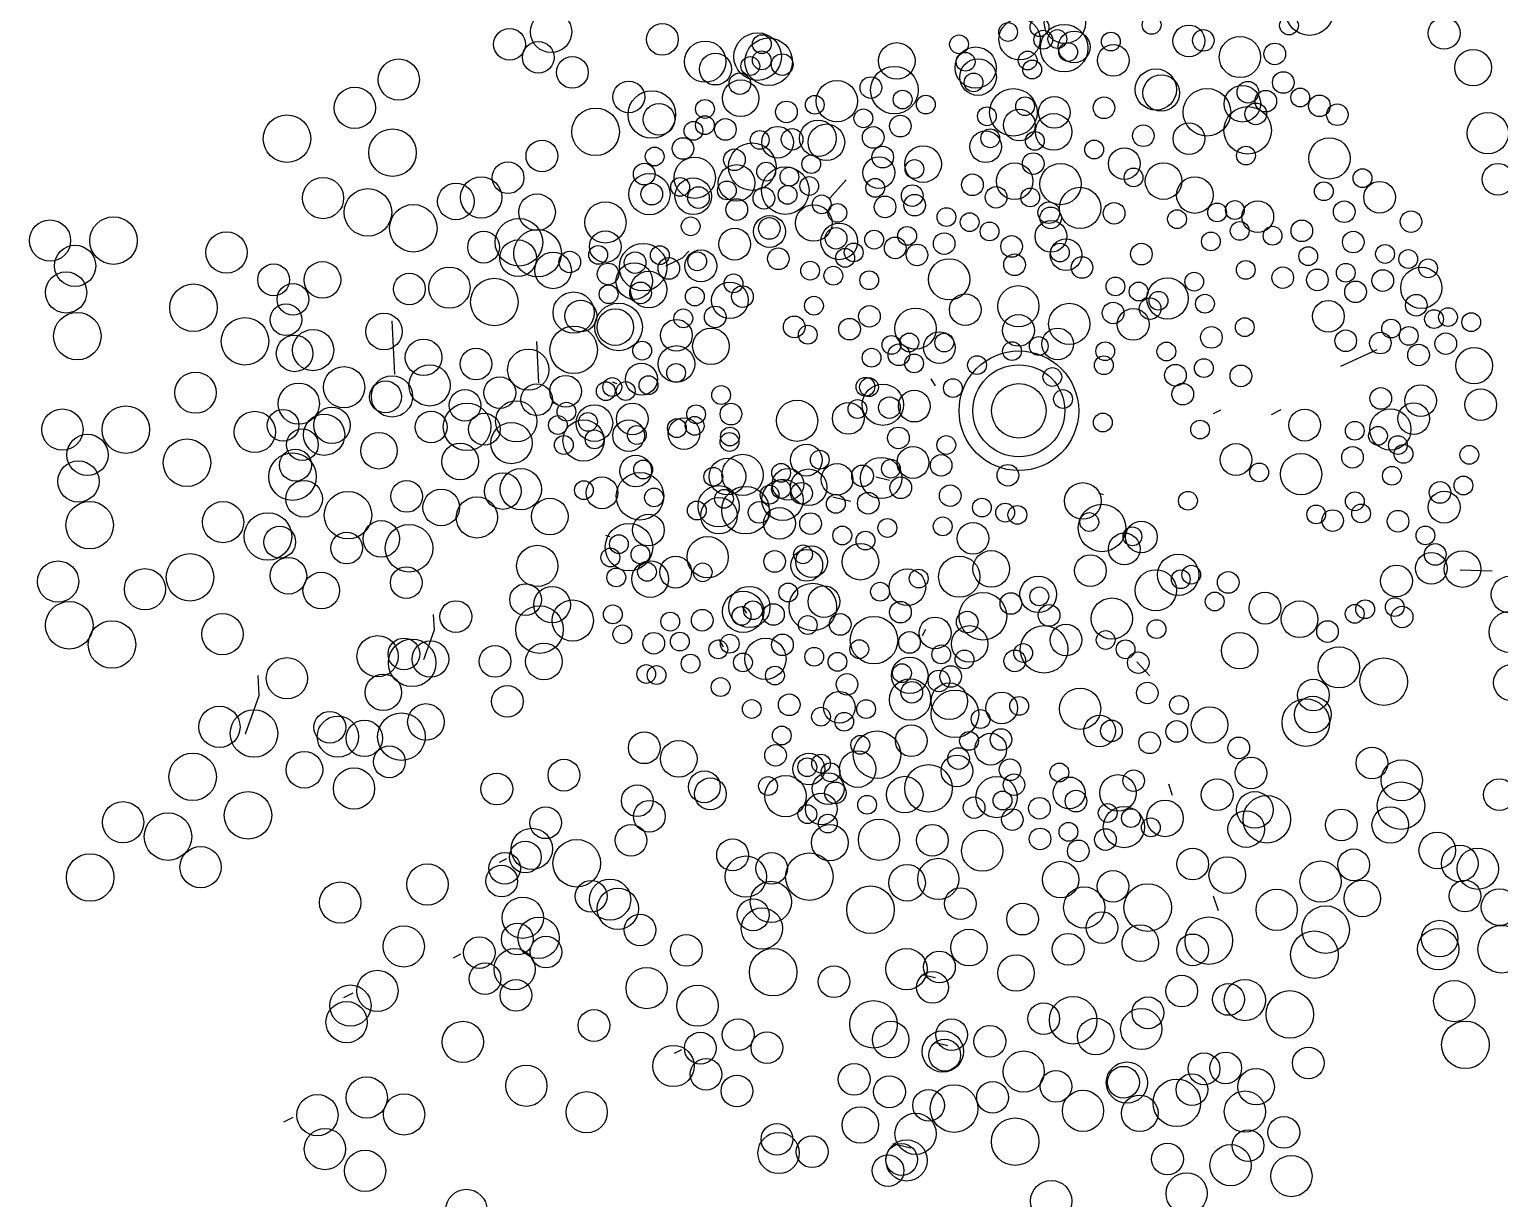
# Model space of a CAD drawing. Header units: millimetres. Extents: x 441156 to 441876, y 4514765 to 4515211.
# Drawn here: x 441414.58 to 441415.678, y 4514834.236 to 4514835.11 of the extents above; entities that cross this region are included whole.
import ezdxf

# ---------------------------------------------------------------- set-up
doc = ezdxf.new("R2010")
doc.units = ezdxf.units.MM
doc.layers.add('01_piscinas', color=254, linetype='Continuous')

msp = doc.modelspace()

# ---------------------------------------------------------------- linework, layer by layer
at = {"layer": '01_piscinas'}
for p, q in [((441415.18992309, 4514834.99724052, 0.00000118), (441415.17771413, 4514834.98369683, 0.00000118)), ((441414.85050813, 4514834.89208282, 0.00000118), (441414.85258166, 4514834.85207572, 0.00000118)), ((441414.95863638, 4514834.87654932, 0.00000118), (441414.9602314, 4514834.84577463, 0.00000118)), ((441415.55961583, 4514834.85806972, 0.00000118), (441415.58667508, 4514834.87047044, 0.00000118)), ((441415.25684166, 4514834.84343214, 0.00000118), (441415.25353691, 4514834.84873476, 0.00000118)), ((441415.01887354, 4514834.84487981, 0.00000118), (441415.01542235, 4514834.84602901, 0.00000118)), ((441414.97459022, 4514834.82943182, 0.00000118), (441414.97113903, 4514834.83058102, 0.00000118)), ((441415.46962011, 4514834.82522616, 0.00000118), (441415.46412259, 4514834.82247525, 0.00000118)), ((441415.51478698, 4514834.82536271, 0.00000118), (441415.50764021, 4514834.82178654, 0.00000118)), ((441415.22240738, 4514834.77271507, 0.00000118), (441415.2121215, 4514834.77510255, 0.00000118)), ((441415.19341044, 4514834.75709831, 0.00000118), (441415.1800388, 4514834.76020202, 0.00000118)), ((441415.38224801, 4514834.76196773, 0.00000118), (441415.37879682, 4514834.76311694, 0.00000118)), ((441415.01377664, 4514834.73047868, 0.00000118), (441415.01032545, 4514834.73162788, 0.00000118)), ((441415.64877718, 4514834.70596613, 0.00000118), (441415.67261044, 4514834.7051286, 0.00000118)), ((441415.11574234, 4514834.6735062, 0.00000118), (441415.1124376, 4514834.67880881, 0.00000118)), ((441415.24919902, 4514834.66143544, 0.00000118), (441415.24684297, 4514834.65668982, 0.00000118)), ((441415.09839871, 4514834.64850664, 0.00000118), (441415.09509397, 4514834.65380925, 0.00000118)), ((441415.40730931, 4514834.63710811, 0.00000118), (441415.41693087, 4514834.6267857, 0.00000118)), ((441415.49125601, 4514834.57066081, 0.00000118), (441415.49051975, 4514834.56917781, 0.00000118)), ((441415.43076231, 4514834.54609408, 0.00000118), (441415.43361787, 4514834.53760751, 0.00000118)), ((441415.36960861, 4514834.53090557, 0.00000118), (441415.36887234, 4514834.52942257, 0.00000118)), ((441414.93630302, 4514834.49007067, 0.00000118), (441414.9308055, 4514834.48731977, 0.00000118)), ((441415.46427184, 4514834.46249101, 0.00000118), (441415.46798407, 4514834.45145848, 0.00000118)), ((441414.9018445, 4514834.41869112, 0.00000118), (441414.89634699, 4514834.41594022, 0.00000118)), ((441415.25685551, 4514834.40103664, 0.00000118), (441415.24656963, 4514834.40342412, 0.00000118)), ((441414.82147477, 4514834.38966058, 0.00000118), (441414.81432799, 4514834.38608441, 0.00000118)), ((441415.06692273, 4514834.34726927, 0.00000118), (441415.06142521, 4514834.34451837, 0.00000118)), ((441415.26600442, 4514834.35043608, 0.00000118), (441415.25571854, 4514834.35282355, 0.00000118)), ((441414.7766787, 4514834.29686716, 0.00000118), (441414.76953192, 4514834.29329099, 0.00000118)), ((441415.238193, 4514834.27391635, 0.00000118), (441415.22482136, 4514834.27702006, 0.00000118))]:
    msp.add_line(p, q, dxfattribs=at)
at = {"layer": '01_piscinas', "elevation": 0.00000118}
for points in [[(441415.05533307, 4514834.93307134), (441415.0678393, 4514834.93901019), (441415.0678393, 4514834.93901019), (441415.07245433, 4514834.94408802)], [(441414.87448274, 4514834.63902999), (441414.88233083, 4514834.66107205), (441414.88233083, 4514834.66107205), (441414.88177778, 4514834.67265512)], [(441414.7411084, 4514834.58330769), (441414.75131091, 4514834.61196237), (441414.75131091, 4514834.61196237), (441414.75059195, 4514834.62702036)]]:
    msp.add_lwpolyline(points, dxfattribs=at)
at = {"layer": '01_piscinas'}
for centre, radius in [((441415.53619706, 4514835.12299149, 0.00000118), 0.01775907), ((441414.96954414, 4514835.10781334, 0.00000118), 0.01541533), ((441415.35347569, 4514835.11456447, 0.00000118), 0.01541533), ((441415.05271094, 4514835.10223253, 0.00000118), 0.01185795), ((441415.31101666, 4514835.10776026, 0.00000118), 0.00701654), ((441415.31961774, 4514835.10228646, 0.00000118), 0.01541533), ((441415.33447689, 4514835.11135422, 0.00000118), 0.00701654), ((441415.35290359, 4514835.09567763, 0.00000118), 0.01775907), ((441415.41826456, 4514835.11306936, 0.00000118), 0.00701654), ((441415.44607969, 4514835.10112657, 0.00000118), 0.01185795), ((441415.52089714, 4514835.11263781, 0.00000118), 0.00701654), ((441415.63682048, 4514835.10688701, 0.00000118), 0.01185795), ((441414.93848424, 4514835.09853319, 0.00000118), 0.01185795), ((441414.95994565, 4514835.08882168, 0.00000118), 0.01185795), ((441415.08466823, 4514835.0856061, 0.00000118), 0.01541533), ((441415.12385514, 4514835.08937899, 0.00000118), 0.01775907), ((441415.13211642, 4514835.08556143, 0.00000118), 0.01775907), ((441415.12700574, 4514835.09869371, 0.00000118), 0.00701654), ((441415.27437078, 4514835.09855178, 0.00000118), 0.00701654), ((441415.33725172, 4514835.10202589, 0.00000118), 0.00701654), ((441415.34781781, 4514835.10250959, 0.00000118), 0.00701654), ((441415.36036561, 4514835.0966258, 0.00000118), 0.01185795), ((441415.38776707, 4514835.10061292, 0.00000118), 0.00701654), ((441415.45689986, 4514835.10149504, 0.00000118), 0.00808333), ((441415.48425112, 4514835.08906918, 0.00000118), 0.01541533), ((441414.98546157, 4514835.07755119, 0.00000118), 0.01185795), ((441415.09236981, 4514835.0800264, 0.00000118), 0.01185795), ((441415.11839304, 4514835.08235167, 0.00000118), 0.00701654), ((441415.12695194, 4514835.08657937, 0.00000118), 0.00701654), ((441415.14226262, 4514835.08340808, 0.00000118), 0.00808333), ((441415.22782612, 4514835.08614376, 0.00000118), 0.01366082), ((441415.28677247, 4514835.08118686, 0.00000118), 0.01541533), ((441415.27928701, 4514835.08550883, 0.00000118), 0.00701654), ((441415.32563736, 4514835.08648326, 0.00000118), 0.00701654), ((441415.35588216, 4514835.09282064, 0.00000118), 0.00701654), ((441415.38962444, 4514835.08651066, 0.00000118), 0.01185795), ((441415.51029968, 4514835.09135378, 0.00000118), 0.00808333), ((441415.65850752, 4514835.08114321, 0.00000118), 0.01366082), ((441414.85573521, 4514835.07219243, 0.00000118), 0.01541533), ((441415.22606147, 4514835.06434628, 0.00000118), 0.01775907), ((441415.28857053, 4514835.07407852, 0.00000118), 0.01366082), ((441415.32902111, 4514835.07975362, 0.00000118), 0.00701654), ((441415.42143612, 4514835.06479522, 0.00000118), 0.01541533), ((441415.02761777, 4514835.05917969, 0.00000118), 0.01185795), ((441415.11120548, 4514835.05828446, 0.00000118), 0.01366082), ((441415.11057453, 4514835.06914695, 0.00000118), 0.00808333), ((441415.18306549, 4514835.05611324, 0.00000118), 0.01541533), ((441415.20848994, 4514835.06620656, 0.00000118), 0.00808333), ((441415.28524739, 4514835.07011716, 0.00000118), 0.00701654), ((441415.42541956, 4514835.06220249, 0.00000118), 0.01366082), ((441415.4860894, 4514835.05417137, 0.00000118), 0.01366082), ((441415.49021927, 4514835.06275373, 0.00000118), 0.00808333), ((441415.51664214, 4514835.07003187, 0.00000118), 0.00808333), ((441414.82288994, 4514835.05109282, 0.00000118), 0.01541533), ((441415.04484606, 4514835.04608915, 0.00000118), 0.01775907), ((441415.08452519, 4514835.0502719, 0.00000118), 0.00701654), ((441415.1665791, 4514835.05337731, 0.00000118), 0.00701654), ((441415.23221168, 4514835.05730701, 0.00000118), 0.00701654), ((441415.2495739, 4514835.05352665, 0.00000118), 0.00701654), ((441415.31496562, 4514835.04771992, 0.00000118), 0.01775907), ((441415.32371179, 4514835.05230642, 0.00000118), 0.00701654), ((441415.3455345, 4514835.04768905, 0.00000118), 0.01185795), ((441415.38265882, 4514835.05115515, 0.00000118), 0.00808333), ((441415.45959741, 4514835.04781488, 0.00000118), 0.01775907), ((441415.50360038, 4514835.05609685, 0.00000118), 0.00808333), ((441415.52930808, 4514835.05881066, 0.00000118), 0.00701654), ((441415.54361909, 4514835.05261246, 0.00000118), 0.00808333), ((441414.77221231, 4514835.02806633, 0.00000118), 0.01775907), ((441415.0028041, 4514835.03320291, 0.00000118), 0.01775907), ((441415.05020254, 4514835.04249587, 0.00000118), 0.01185795), ((441415.14536654, 4514835.04803439, 0.00000118), 0.00808333), ((441415.20287752, 4514835.04326257, 0.00000118), 0.00701654), ((441415.23051431, 4514835.03746164, 0.00000118), 0.00808333), ((441415.29519906, 4514835.04479198, 0.00000118), 0.00701654), ((441415.31948992, 4514835.03824443, 0.00000118), 0.01185795), ((441415.34509442, 4514835.03316071, 0.00000118), 0.01366082), ((441415.4900159, 4514835.03427991, 0.00000118), 0.01775907), ((441415.49606045, 4514835.04660133, 0.00000118), 0.00808333), ((441415.5570002, 4514835.04595559, 0.00000118), 0.00808333), ((441415.66946892, 4514835.03216966, 0.00000118), 0.01541533), ((441414.85108309, 4514835.01762588, 0.00000118), 0.01775907), ((441415.07591249, 4514835.03392987, 0.00000118), 0.00701654), ((441415.08447139, 4514835.03815757, 0.00000118), 0.00701654), ((441415.09978206, 4514835.03498628, 0.00000118), 0.00808333), ((441415.13875953, 4514835.02541338, 0.00000118), 0.01185795), ((441415.14966124, 4514835.02758193, 0.00000118), 0.00808333), ((441415.16890331, 4514835.0283156, 0.00000118), 0.01366082), ((441415.17525814, 4514835.02537902, 0.00000118), 0.01366082), ((441415.21022669, 4514835.02900928, 0.00000118), 0.00808333), ((441415.29766806, 4514835.02836175, 0.00000118), 0.00701654), ((441415.4120556, 4514835.03028735, 0.00000118), 0.00808333), ((441415.44613098, 4514835.02807729, 0.00000118), 0.01185795), ((441414.9626572, 4514835.01509517, 0.00000118), 0.01185795), ((441415.06809398, 4514835.02072514, 0.00000118), 0.00808333), ((441415.11985325, 4514835.00712964, 0.00000118), 0.01775907), ((441415.12541028, 4514835.0271268, 0.00000118), 0.00701654), ((441415.29422433, 4514835.02201396, 0.00000118), 0.01185795), ((441415.33101412, 4514835.02642171, 0.00000118), 0.00701654), ((441415.37535178, 4514835.01997089, 0.00000118), 0.00701654), ((441415.55114817, 4514835.01333317, 0.00000118), 0.01541533), ((441415.04693934, 4514835.01476813, 0.00000118), 0.00701654), ((441415.07685727, 4514834.9988966, 0.00000118), 0.01541533), ((441415.10652094, 4514835.01233175, 0.00000118), 0.00808333), ((441415.16394074, 4514835.00909397, 0.00000118), 0.00701654), ((441415.21444973, 4514835.00272657, 0.00000118), 0.01185795), ((441415.21732969, 4514835.01427483, 0.00000118), 0.00808333), ((441415.24752356, 4514835.00905967, 0.00000118), 0.01366082), ((441415.32979812, 4514835.00944378, 0.00000118), 0.00808333), ((441415.39781176, 4514835.00940501, 0.00000118), 0.01185795), ((441415.48875341, 4514835.01541707, 0.00000118), 0.00701654), ((441414.93739161, 4514834.9988647, 0.00000118), 0.01185795), ((441415.04299932, 4514834.98661859, 0.00000118), 0.01541533), ((441415.03912083, 4514835.0015634, 0.00000118), 0.00808333), ((441415.10812709, 4514834.99501573, 0.00000118), 0.01366082), ((441415.13024268, 4514835.0034322, 0.00000118), 0.00701654), ((441415.14455542, 4514834.98926869, 0.00000118), 0.01775907), ((441415.1476049, 4514834.99965185, 0.00000118), 0.00701654), ((441415.24105144, 4514835.00537528, 0.00000118), 0.00701654), ((441415.28435936, 4514834.99364355, 0.00000118), 0.00808333), ((441415.31591137, 4514834.99627016, 0.00000118), 0.01366082), ((441415.35019254, 4514834.9941644, 0.00000118), 0.01541533), ((441415.40474856, 4514834.99910309, 0.00000118), 0.00701654), ((441415.42716659, 4514834.99634321, 0.00000118), 0.01366082), ((441415.57580075, 4514834.99856837, 0.00000118), 0.00701654), ((441415.67708915, 4514834.9977347, 0.00000118), 0.01185795), ((441414.79913715, 4514834.98370358, 0.00000118), 0.01541533), ((441414.83269686, 4514834.97297793, 0.00000118), 0.01775907), ((441414.89840882, 4514834.98115202, 0.00000118), 0.01366082), ((441414.91729926, 4514834.98414884, 0.00000118), 0.01541533), ((441415.04478373, 4514834.98667268, 0.00000118), 0.00808333), ((441415.06599629, 4514834.9920156, 0.00000118), 0.00701654), ((441415.07578712, 4514834.98510323, 0.00000118), 0.01366082), ((441415.07969596, 4514834.98404484, 0.00000118), 0.00808333), ((441415.10090852, 4514834.98938776, 0.00000118), 0.00701654), ((441415.12854531, 4514834.98358683, 0.00000118), 0.00808333), ((441415.14623396, 4514834.98609588, 0.00000118), 0.00701654), ((441415.16245381, 4514834.99270632, 0.00000118), 0.00701654), ((441415.21171727, 4514834.99133084, 0.00000118), 0.00701654), ((441415.23935406, 4514834.98552991, 0.00000118), 0.00808333), ((441415.30203806, 4514834.98425976, 0.00000118), 0.00808333), ((441415.32757344, 4514834.98416152, 0.00000118), 0.00701654), ((441415.36483806, 4514834.97630636, 0.00000118), 0.01541533), ((441415.45056543, 4514834.9859317, 0.00000118), 0.01366082), ((441415.54693043, 4514834.98877176, 0.00000118), 0.00701654), ((441415.58860622, 4514834.98430842, 0.00000118), 0.01185795), ((441414.95907865, 4514834.9731209, 0.00000118), 0.01366082), ((441415.01015405, 4514834.96551899, 0.00000118), 0.01541533), ((441415.10825769, 4514834.97513447, 0.00000118), 0.00808333), ((441415.17177333, 4514834.97898372, 0.00000118), 0.00701654), ((441415.18343749, 4514834.97258626, 0.00000118), 0.00701654), ((441415.21906644, 4514834.97707755, 0.00000118), 0.00808333), ((441415.24121906, 4514834.97839337, 0.00000118), 0.00808333), ((441415.3414001, 4514834.97276348, 0.00000118), 0.00808333), ((441415.39024945, 4514834.97230547, 0.00000118), 0.00808333), ((441415.46717501, 4514834.9729767, 0.00000118), 0.00701654), ((441415.48046555, 4514834.97475434, 0.00000118), 0.00701654), ((441415.49759025, 4514834.96981882, 0.00000118), 0.01185795), ((441415.56218731, 4514834.97348613, 0.00000118), 0.00808333), ((441414.64260446, 4514834.95190409, 0.00000118), 0.01775907), ((441414.86662163, 4514834.96112236, 0.00000118), 0.01775907), ((441415.07383872, 4514834.96258507, 0.00000118), 0.00701654), ((441415.1327511, 4514834.95871376, 0.00000118), 0.01185795), ((441415.13262052, 4514834.96101364, 0.00000118), 0.00808333), ((441415.16582493, 4514834.96504687, 0.00000118), 0.01366082), ((441415.26494081, 4514834.96949382, 0.00000118), 0.00701654), ((441415.28230302, 4514834.96571347, 0.00000118), 0.00701654), ((441415.34283032, 4514834.96887589, 0.00000118), 0.00808333), ((441415.43723468, 4514834.96793867, 0.00000118), 0.00701654), ((441415.61206648, 4514834.96608179, 0.00000118), 0.00808333), ((441414.59515627, 4514834.95194876, 0.00000118), 0.01541533), ((441414.72703366, 4514834.94302688, 0.00000118), 0.01541533), ((441414.91912024, 4514834.94702682, 0.00000118), 0.01185795), ((441414.94549241, 4514834.9506819, 0.00000118), 0.01775907), ((441414.95947642, 4514834.9424925, 0.00000118), 0.01775907), ((441415.01001417, 4514834.94736934, 0.00000118), 0.01185795), ((441415.10670652, 4514834.94926914, 0.00000118), 0.01185795), ((441415.1848266, 4514834.95130768, 0.00000118), 0.01366082), ((441415.1824997, 4514834.9536093, 0.00000118), 0.00808333), ((441415.21096796, 4514834.95264156, 0.00000118), 0.00701654), ((441415.23560665, 4514834.95544939, 0.00000118), 0.00701654), ((441415.26324343, 4514834.94964846, 0.00000118), 0.00808333), ((441415.29715193, 4514834.95876794, 0.00000118), 0.00701654), ((441415.343009, 4514834.95507361, 0.00000118), 0.01185795), ((441415.46256792, 4514834.95129878, 0.00000118), 0.00701654), ((441415.48407201, 4514834.95914597, 0.00000118), 0.00701654), ((441415.50862813, 4514834.95557149, 0.00000118), 0.00701654), ((441415.53049923, 4514834.959225, 0.00000118), 0.00808333), ((441415.56892618, 4514834.95083161, 0.00000118), 0.00808333), ((441414.61389247, 4514834.93304539, 0.00000118), 0.01541533), ((441414.9449354, 4514834.93877632, 0.00000118), 0.01366082), ((441415.00470891, 4514834.94125267, 0.00000118), 0.00701654), ((441415.0383472, 4514834.93205205, 0.00000118), 0.01775907), ((441415.05080381, 4514834.94101692, 0.00000118), 0.00701654), ((441415.1956627, 4514834.94310226, 0.00000118), 0.00701654), ((441415.22665182, 4514834.94646612, 0.00000118), 0.00808333), ((441415.24295581, 4514834.9411961, 0.00000118), 0.00808333), ((441415.31364004, 4514834.94757945, 0.00000118), 0.00808333), ((441415.35427479, 4514834.94133666, 0.00000118), 0.01185795), ((441415.3497504, 4514834.94299995, 0.00000118), 0.00701654), ((441415.41061712, 4514834.94184145, 0.00000118), 0.00808333), ((441415.53528409, 4514834.94029209, 0.00000118), 0.00701654), ((441415.59264793, 4514834.94193206, 0.00000118), 0.00701654), ((441414.79871048, 4514834.92256568, 0.00000118), 0.01366082), ((441414.97103138, 4514834.92965665, 0.00000118), 0.01366082), ((441414.98349635, 4514834.93590975, 0.00000118), 0.00808333), ((441415.0323457, 4514834.93545174, 0.00000118), 0.00808333), ((441415.05751602, 4514834.93111839, 0.00000118), 0.00808333), ((441415.08144093, 4514834.93303868, 0.00000118), 0.01185795), ((441415.07872858, 4514834.93646131, 0.00000118), 0.00701654), ((441415.13935939, 4514834.93835911, 0.00000118), 0.00808333), ((441415.16308114, 4514834.92945957, 0.00000118), 0.00701654), ((441415.18927455, 4514834.93902622, 0.00000118), 0.00701654), ((441415.26699071, 4514834.92298794, 0.00000118), 0.01541533), ((441415.3158419, 4514834.93388047, 0.00000118), 0.00808333), ((441415.36623851, 4514834.93181146, 0.00000118), 0.00808333), ((441415.48858772, 4514834.930028, 0.00000118), 0.00701654), ((441415.61001015, 4514834.9381517, 0.00000118), 0.00701654), ((441415.62485905, 4514834.93120618, 0.00000118), 0.00701654), ((441414.6071639, 4514834.91318124, 0.00000118), 0.01541533), ((441414.76221187, 4514834.92260004, 0.00000118), 0.01185795), ((441414.86365601, 4514834.91573705, 0.00000118), 0.01185795), ((441414.89354647, 4514834.9167596, 0.00000118), 0.01541533), ((441415.01205808, 4514834.92699938, 0.00000118), 0.00808333), ((441415.03170121, 4514834.92162554, 0.00000118), 0.01366082), ((441415.04245814, 4514834.91532599, 0.00000118), 0.01366082), ((441415.10582221, 4514834.91997073, 0.00000118), 0.00701654), ((441415.18044336, 4514834.92567921, 0.00000118), 0.00701654), ((441415.20723326, 4514834.92231639, 0.00000118), 0.00701654), ((441415.39119857, 4514834.91769172, 0.00000118), 0.00701654), ((441415.45009057, 4514834.92123586, 0.00000118), 0.00701654), ((441415.5162245, 4514834.92422707, 0.00000118), 0.00808333), ((441415.54210121, 4514834.9225447, 0.00000118), 0.00808333), ((441415.56331377, 4514834.92788762, 0.00000118), 0.00701654), ((441415.59095056, 4514834.92208669, 0.00000118), 0.00808333), ((441415.61977119, 4514834.91660833, 0.00000118), 0.01541533), ((441414.70237995, 4514834.90177258, 0.00000118), 0.01775907), ((441414.77662433, 4514834.90805899, 0.00000118), 0.01185795), ((441414.92710618, 4514834.90603395, 0.00000118), 0.01775907), ((441415.01255134, 4514834.91182214, 0.00000118), 0.00701654), ((441415.03642091, 4514834.91287855, 0.00000118), 0.00808333), ((441415.0769519, 4514834.91017412, 0.00000118), 0.00701654), ((441415.10312797, 4514834.90729488, 0.00000118), 0.01366082), ((441415.11253442, 4514834.91007221, 0.00000118), 0.00808333), ((441415.31869094, 4514834.9028418, 0.00000118), 0.01541533), ((441415.40856078, 4514834.91391136, 0.00000118), 0.00701654), ((441415.43011924, 4514834.9086928, 0.00000118), 0.01541533), ((441415.42340969, 4514834.90696584, 0.00000118), 0.00701654), ((441415.57066294, 4514834.91363433, 0.00000118), 0.00808333), ((441414.77144851, 4514834.89277888, 0.00000118), 0.01185795), ((441414.98640126, 4514834.89812974, 0.00000118), 0.01541533), ((441414.99174279, 4514834.89553146, 0.00000118), 0.01185795), ((441415.01996097, 4514834.88740409, 0.00000118), 0.01775907), ((441415.09220877, 4514834.89488849, 0.00000118), 0.00808333), ((441415.16595034, 4514834.90329129, 0.00000118), 0.00701654), ((441415.20740089, 4514834.89533449, 0.00000118), 0.00808333), ((441415.27900759, 4514834.90032249, 0.00000118), 0.01185795), ((441415.35672742, 4514834.88969212, 0.00000118), 0.01541533), ((441415.38950119, 4514834.89784635, 0.00000118), 0.00808333), ((441415.41714681, 4514834.90107122, 0.00000118), 0.00808333), ((441415.45810041, 4514834.90476153, 0.00000118), 0.00701654), ((441415.55037719, 4514834.8954151, 0.00000118), 0.01185795), ((441415.61599828, 4514834.90365907, 0.00000118), 0.00808333), ((441414.61553146, 4514834.88052136, 0.00000118), 0.01775907), ((441414.74082501, 4514834.87667127, 0.00000118), 0.01775907), ((441414.84469162, 4514834.88400298, 0.00000118), 0.01366082), ((441415.01755795, 4514834.88728096, 0.00000118), 0.01366082), ((441415.06316955, 4514834.8812008, 0.00000118), 0.01185795), ((441415.0683392, 4514834.89383208, 0.00000118), 0.00701654), ((441415.15118007, 4514834.8874197, 0.00000118), 0.00808333), ((441415.19252577, 4514834.88574051, 0.00000118), 0.00808333), ((441415.24183066, 4514834.88614444, 0.00000118), 0.01541533), ((441415.318777, 4514834.88482546, 0.00000118), 0.01185795), ((441415.40449108, 4514834.88932623, 0.00000118), 0.01185795), ((441415.48783704, 4514834.88725569, 0.00000118), 0.00701654), ((441415.5972051, 4514834.88617402, 0.00000118), 0.00701654), ((441415.62928821, 4514834.89329999, 0.00000118), 0.00701654), ((441415.63972003, 4514834.89475952, 0.00000118), 0.00701654), ((441415.65708225, 4514834.89097917, 0.00000118), 0.00701654), ((441414.77788509, 4514834.86765589, 0.00000118), 0.01366082), ((441414.79172971, 4514834.87013337, 0.00000118), 0.01541533), ((441414.98644543, 4514834.87026267, 0.00000118), 0.01775907), ((441415.08898471, 4514834.8729503, 0.00000118), 0.01366082), ((441415.16134325, 4514834.88161337, 0.00000118), 0.00701654), ((441415.22390792, 4514834.8740088, 0.00000118), 0.00701654), ((441415.23719846, 4514834.87578644, 0.00000118), 0.00701654), ((441415.25965371, 4514834.87198133, 0.00000118), 0.01185795), ((441415.26333376, 4514834.87570906, 0.00000118), 0.00701654), ((441415.34803583, 4514834.87471031, 0.00000118), 0.01185795), ((441415.46290663, 4514834.87961393, 0.00000118), 0.00808333), ((441415.5632966, 4514834.87705454, 0.00000118), 0.00808333), ((441415.58917331, 4514834.87537216, 0.00000118), 0.00808333), ((441415.61038587, 4514834.88071508, 0.00000118), 0.00701654), ((441415.63802266, 4514834.87491416, 0.00000118), 0.00808333), ((441414.87426474, 4514834.86469428, 0.00000118), 0.01366082), ((441414.91342221, 4514834.85966512, 0.00000118), 0.01185795), ((441414.95248671, 4514834.85549121, 0.00000118), 0.01541533), ((441415.0376032, 4514834.86972825, 0.00000118), 0.00701654), ((441415.06320353, 4514834.85976459, 0.00000118), 0.01366082), ((441415.2090328, 4514834.86441482, 0.00000118), 0.00701654), ((441415.22942526, 4514834.86658958, 0.00000118), 0.00808333), ((441415.31395939, 4514834.86938168, 0.00000118), 0.00701654), ((441415.3339153, 4514834.87314201, 0.00000118), 0.00701654), ((441415.38360211, 4514834.86927163, 0.00000118), 0.00701654), ((441415.42926454, 4514834.86907441, 0.00000118), 0.00701654), ((441415.61773504, 4514834.86646179, 0.00000118), 0.00808333), ((441415.65925862, 4514834.85848103, 0.00000118), 0.01366082), ((441414.8787334, 4514834.84370662, 0.00000118), 0.01541533), ((441415.03708144, 4514834.84840193, 0.00000118), 0.01185795), ((441415.06293644, 4514834.85308837, 0.00000118), 0.00701654), ((441415.24080491, 4514834.86017807, 0.00000118), 0.00701654), ((441415.31906386, 4514834.82477098, 0.00000118), 0.0446896), ((441415.28781594, 4514834.85893148, 0.00000118), 0.00701654), ((441415.31906386, 4514834.82477098, 0.00000118), 0.03437661), ((441415.38256816, 4514834.85881033, 0.00000118), 0.00701654), ((441415.43608165, 4514834.85132702, 0.00000118), 0.00808333), ((441415.45729421, 4514834.85666994, 0.00000118), 0.00701654), ((441415.484931, 4514834.85086902, 0.00000118), 0.00808333), ((441414.70385786, 4514834.83829002, 0.00000118), 0.01541533), ((441414.81487817, 4514834.84236496, 0.00000118), 0.01541533), ((441414.85067443, 4514834.83552472, 0.00000118), 0.01541533), ((441414.93122872, 4514834.83830481, 0.00000118), 0.01185795), ((441414.98034812, 4514834.83933685, 0.00000118), 0.01185795), ((441415.01527034, 4514834.84249965, 0.00000118), 0.00701654), ((441415.04233699, 4514834.84391754, 0.00000118), 0.00701654), ((441415.20442571, 4514834.8427369, 0.00000118), 0.00701654), ((441415.20707459, 4514834.84240564, 0.00000118), 0.00701654), ((441415.26978755, 4514834.84172268, 0.00000118), 0.00701654), ((441415.34407102, 4514834.85001818, 0.00000118), 0.00701654), ((441414.78102022, 4514834.83008696, 0.00000118), 0.01541533), ((441414.84582848, 4514834.83517024, 0.00000118), 0.01185795), ((441414.90518414, 4514834.82886019, 0.00000118), 0.01185795), ((441414.9587643, 4514834.83304309, 0.00000118), 0.01185795), ((441415.01039196, 4514834.83943829, 0.00000118), 0.00701654), ((441415.02529914, 4514834.83953851, 0.00000118), 0.00701654), ((441415.09659286, 4514834.8365514, 0.00000118), 0.00701654), ((441415.21745098, 4514834.8292957, 0.00000118), 0.01541533), ((441415.2409001, 4514834.82825154, 0.00000118), 0.01185795), ((441415.31906386, 4514834.82477098, 0.00000118), 0.02034119), ((441415.35208086, 4514834.83354386, 0.00000118), 0.00701654), ((441415.44151563, 4514834.83718056, 0.00000118), 0.00808333), ((441415.58947296, 4514834.83400846, 0.00000118), 0.00808333), ((441415.6193002, 4514834.83238695, 0.00000118), 0.01185795), ((441415.66419911, 4514834.82934294, 0.00000118), 0.01185795), ((441414.60438609, 4514834.81073071, 0.00000118), 0.01541533), ((441414.65183428, 4514834.81068605, 0.00000118), 0.01775907), ((441414.76931173, 4514834.81397077, 0.00000118), 0.01185795), ((441414.80581034, 4514834.81393642, 0.00000118), 0.01366082), ((441414.90675749, 4514834.81276876, 0.00000118), 0.01775907), ((441414.94352922, 4514834.81689486, 0.00000118), 0.01541533), ((441414.98101582, 4514834.82409052, 0.00000118), 0.00701654), ((441415.00190511, 4514834.81553851, 0.00000118), 0.01366082), ((441415.03019106, 4514834.81871243, 0.00000118), 0.01185795), ((441415.07787436, 4514834.82217164, 0.00000118), 0.00701654), ((441415.10394203, 4514834.82229811, 0.00000118), 0.00808333), ((441415.15335338, 4514834.81732651, 0.00000118), 0.01541533), ((441415.19159426, 4514834.81904446, 0.00000118), 0.01185795), ((441415.19846189, 4514834.82606361, 0.00000118), 0.00701654), ((441415.22233146, 4514834.82712002, 0.00000118), 0.00808333), ((441415.53258984, 4514834.8140405, 0.00000118), 0.01185795), ((441415.59664763, 4514834.81082136, 0.00000118), 0.01541533), ((441415.61404078, 4514834.81895429, 0.00000118), 0.01185795), ((441414.74817495, 4514834.80898735, 0.00000118), 0.01541533), ((441414.79994983, 4514834.8068978, 0.00000118), 0.01541533), ((441414.87991855, 4514834.81262972, 0.00000118), 0.01185795), ((441414.91974537, 4514834.81102238, 0.00000118), 0.01185795), ((441414.93993731, 4514834.80063859, 0.00000118), 0.01541533), ((441414.97465729, 4514834.8141266, 0.00000118), 0.00701654), ((441414.99379537, 4514834.80257875, 0.00000118), 0.01541533), ((441414.9971122, 4514834.81645449, 0.00000118), 0.00701654), ((441415.02742806, 4514834.8062076, 0.00000118), 0.01185795), ((441415.06353137, 4514834.81176168, 0.00000118), 0.00701654), ((441415.06885733, 4514834.80770003, 0.00000118), 0.01185795), ((441415.07682191, 4514834.81353931, 0.00000118), 0.00701654), ((441415.38181748, 4514834.81603801, 0.00000118), 0.00701654), ((441415.45444939, 4514834.81076334, 0.00000118), 0.00701654), ((441415.57005441, 4514834.80985873, 0.00000118), 0.00701654), ((441414.62312229, 4514834.79182734, 0.00000118), 0.01541533), ((441414.69749732, 4514834.78596086, 0.00000118), 0.01775907), ((441414.78372419, 4514834.79942972, 0.00000118), 0.01185795), ((441414.84093576, 4514834.79491704, 0.00000118), 0.01366082), ((441414.97908381, 4514834.79924569, 0.00000118), 0.00701654), ((441415.00202843, 4514834.80341154, 0.00000118), 0.00701654), ((441415.03359104, 4514834.80672364, 0.00000118), 0.00701654), ((441415.10287033, 4514834.80146377, 0.00000118), 0.00701654), ((441415.1032076, 4514834.80553176, 0.00000118), 0.00701654), ((441415.22907033, 4514834.80446549, 0.00000118), 0.00808333), ((441415.26483605, 4514834.79921625, 0.00000118), 0.00701654), ((441415.58741662, 4514834.80607837, 0.00000118), 0.00701654), ((441415.60226553, 4514834.79913285, 0.00000118), 0.00701654), ((441414.77636811, 4514834.77552041, 0.00000118), 0.01775907), ((441414.77854837, 4514834.78414961, 0.00000118), 0.01185795), ((441414.90160559, 4514834.78688592, 0.00000118), 0.01366082), ((441415.16026984, 4514834.78790497, 0.00000118), 0.01185795), ((441415.17027432, 4514834.78821271, 0.00000118), 0.00701654), ((441415.23992069, 4514834.78614272, 0.00000118), 0.01185795), ((441415.48127966, 4514834.78836541, 0.00000118), 0.01185795), ((441415.52994441, 4514834.77744374, 0.00000118), 0.01541533), ((441415.56835703, 4514834.79001336, 0.00000118), 0.00808333), ((441415.60645225, 4514834.79255924, 0.00000118), 0.00701654), ((441415.65564025, 4514834.79186266, 0.00000118), 0.00701654), ((441414.61639372, 4514834.7719632, 0.00000118), 0.01541533), ((441415.03282451, 4514834.77970442, 0.00000118), 0.01185795), ((441415.03832482, 4514834.78091293, 0.00000118), 0.00701654), ((441415.09073025, 4514834.77546883, 0.00000118), 0.00701654), ((441415.1013013, 4514834.77565669, 0.00000118), 0.01366082), ((441415.11263163, 4514834.77684517, 0.00000118), 0.01541533), ((441415.14140401, 4514834.77841609, 0.00000118), 0.00701654), ((441415.14651179, 4514834.76989834, 0.00000118), 0.01185795), ((441415.18323174, 4514834.77356256, 0.00000118), 0.01185795), ((441415.20224536, 4514834.77617859, 0.00000118), 0.00808333), ((441415.21617774, 4514834.77455425, 0.00000118), 0.01541533), ((441415.22345792, 4514834.7815215, 0.00000118), 0.00701654), ((441415.26101181, 4514834.78399936, 0.00000118), 0.00808333), ((441415.31089099, 4514834.77659501, 0.00000118), 0.00808333), ((441415.49859359, 4514834.77874422, 0.00000118), 0.00701654), ((441415.59783955, 4514834.77621721, 0.00000118), 0.00701654), ((441414.78498495, 4514834.75902662, 0.00000118), 0.01366082), ((441414.86164717, 4514834.76079184, 0.00000118), 0.01185795), ((441414.93345071, 4514834.76478064, 0.00000118), 0.01366082), ((441414.94695271, 4514834.76618445, 0.00000118), 0.01541533), ((441414.9940415, 4514834.76546494, 0.00000118), 0.00701654), ((441415.00755892, 4514834.76347395, 0.00000118), 0.01185795), ((441415.03597253, 4514834.76092241, 0.00000118), 0.01775907), ((441415.14248211, 4514834.75820004, 0.00000118), 0.01541533), ((441415.1413502, 4514834.76630176, 0.00000118), 0.00701654), ((441415.16197113, 4514834.76762557, 0.00000118), 0.01366082), ((441415.15666088, 4514834.76313047, 0.00000118), 0.00808333), ((441415.23080709, 4514834.76726821, 0.00000118), 0.00808333), ((441415.36686797, 4514834.75743352, 0.00000118), 0.01366082), ((441415.63373414, 4514834.76374188, 0.00000118), 0.00808333), ((441415.65121427, 4514834.76894703, 0.00000118), 0.00701654), ((441414.81776676, 4514834.74678354, 0.00000118), 0.01775907), ((441414.88746233, 4514834.75254134, 0.00000118), 0.01366082), ((441414.91410744, 4514834.74508484, 0.00000118), 0.01541533), ((441415.04644692, 4514834.76002083, 0.00000118), 0.00701654), ((441415.09474617, 4514834.75343655, 0.00000118), 0.01541533), ((441415.09499028, 4514834.74641586, 0.00000118), 0.01366082), ((441415.09874009, 4514834.75899451, 0.00000118), 0.00701654), ((441415.11484331, 4514834.75048195, 0.00000118), 0.01775907), ((441415.13279131, 4514834.76207406, 0.00000118), 0.00701654), ((441415.18228909, 4514834.75527099, 0.00000118), 0.00701654), ((441415.20654006, 4514834.75572612, 0.00000118), 0.00808333), ((441415.26775068, 4514834.76134483, 0.00000118), 0.00808333), ((441415.44540478, 4514834.75754595, 0.00000118), 0.00701654), ((441415.57010336, 4514834.75713665, 0.00000118), 0.00701654), ((441415.63686542, 4514834.75276223, 0.00000118), 0.01185795), ((441414.62476127, 4514834.73930331, 0.00000118), 0.01775907), ((441414.72442216, 4514834.7415981, 0.00000118), 0.01541533), ((441414.96857613, 4514834.74576127, 0.00000118), 0.01366082), ((441415.0784487, 4514834.75028177, 0.00000118), 0.00701654), ((441415.1249728, 4514834.74886934, 0.00000118), 0.00808333), ((441415.14020078, 4514834.74065751, 0.00000118), 0.01185795), ((441415.29147243, 4514834.75244528, 0.00000118), 0.00701654), ((441415.30883465, 4514834.74866493, 0.00000118), 0.00701654), ((441415.317939, 4514834.74700996, 0.00000118), 0.00701654), ((441415.3812092, 4514834.73723228, 0.00000118), 0.01775907), ((441415.54123305, 4514834.74734004, 0.00000118), 0.00701654), ((441415.55353445, 4514834.74272515, 0.00000118), 0.00808333), ((441415.57474701, 4514834.74806807, 0.00000118), 0.00701654), ((441415.6023838, 4514834.74226714, 0.00000118), 0.00808333), ((441414.75798188, 4514834.73087246, 0.00000118), 0.01775907), ((441414.76682363, 4514834.7266279, 0.00000118), 0.01185795), ((441414.84268278, 4514834.72905777, 0.00000118), 0.01366082), ((441414.86342981, 4514834.72205835, 0.00000118), 0.01775907), ((441415.02776821, 4514834.72290933, 0.00000118), 0.01775907), ((441415.04225901, 4514834.73563131, 0.00000118), 0.01185795), ((441415.16339976, 4514834.74047594, 0.00000118), 0.00808333), ((441415.1871215, 4514834.73157639, 0.00000118), 0.00701654), ((441415.22081956, 4514834.73723816, 0.00000118), 0.00701654), ((441415.26213827, 4514834.73840084, 0.00000118), 0.00701654), ((441415.28479923, 4514834.72943001, 0.00000118), 0.01185795), ((441415.37170367, 4514834.74166653, 0.00000118), 0.00701654), ((441415.40391479, 4514834.73094065, 0.00000118), 0.00701654), ((441415.41064488, 4514834.73050152, 0.00000118), 0.01185795), ((441415.62283558, 4514834.7316751, 0.00000118), 0.00701654), ((441414.81678639, 4514834.72221166, 0.00000118), 0.01185795), ((441415.02020224, 4514834.72513738, 0.00000118), 0.00701654), ((441415.08654185, 4514834.71542347, 0.00000118), 0.01541533), ((441415.20448372, 4514834.72779604, 0.00000118), 0.00701654), ((441415.39778737, 4514834.72159943, 0.00000118), 0.01185795), ((441414.69976846, 4514834.7003438, 0.00000118), 0.01775907), ((441414.95921755, 4514834.70888941, 0.00000118), 0.01541533), ((441415.01384372, 4514834.71517346, 0.00000118), 0.00701654), ((441415.03629862, 4514834.71750135, 0.00000118), 0.00701654), ((441415.06265883, 4514834.70422044, 0.00000118), 0.01185795), ((441415.13657478, 4514834.71218903, 0.00000118), 0.00808333), ((441415.1606006, 4514834.70924665, 0.00000118), 0.01185795), ((441415.15778734, 4514834.71753195, 0.00000118), 0.00701654), ((441415.16416189, 4514834.71201623, 0.00000118), 0.01185795), ((441415.2006605, 4514834.71198187, 0.00000118), 0.01366082), ((441415.27451984, 4514834.70082771, 0.00000118), 0.01541533), ((441415.29841356, 4514834.70667566, 0.00000118), 0.01366082), ((441415.37252177, 4514834.70536896, 0.00000118), 0.01185795), ((441415.43811918, 4514834.70222068, 0.00000118), 0.01541533), ((441415.62725921, 4514834.70709738, 0.00000118), 0.01185795), ((441415.63018475, 4514834.71742181, 0.00000118), 0.00808333), ((441415.65057075, 4514834.70652049, 0.00000118), 0.01366082), ((441414.60115156, 4514834.69718498, 0.00000118), 0.01541533), ((441414.66610315, 4514834.69144386, 0.00000118), 0.01541533), ((441414.77326021, 4514834.70150492, 0.00000118), 0.01366082), ((441414.86132796, 4514834.69641365, 0.00000118), 0.01185795), ((441415.01827023, 4514834.70029255, 0.00000118), 0.00701654), ((441415.04357509, 4514834.69901396, 0.00000118), 0.01366082), ((441415.04121486, 4514834.7044584, 0.00000118), 0.00701654), ((441415.0828086, 4514834.70408286, 0.00000118), 0.00701654), ((441415.23578592, 4514834.6929625, 0.00000118), 0.01366082), ((441415.24421266, 4514834.69940813, 0.00000118), 0.00701654), ((441415.42140442, 4514834.69064797, 0.00000118), 0.01541533), ((441415.44005035, 4514834.69891702, 0.00000118), 0.00701654), ((441415.44787124, 4514834.70233675, 0.00000118), 0.00701654), ((441415.60121464, 4514834.69765276, 0.00000118), 0.01185795), ((441414.797822, 4514834.69047758, 0.00000118), 0.01366082), ((441414.95047315, 4514834.68370967, 0.00000118), 0.01185795), ((441415.14671662, 4514834.68900554, 0.00000118), 0.00701654), ((441415.16513949, 4514834.67814514, 0.00000118), 0.01775907), ((441415.17339853, 4514834.68219507, 0.00000118), 0.01185795), ((441415.21534235, 4514834.68961152, 0.00000118), 0.00701654), ((441415.33353898, 4514834.68765628, 0.00000118), 0.01366082), ((441415.47550802, 4514834.69653582, 0.00000118), 0.00808333), ((441415.68569617, 4514834.68750112, 0.00000118), 0.01366082), ((441414.89838957, 4514834.67103892, 0.00000118), 0.01185795), ((441414.97032315, 4514834.67990199, 0.00000118), 0.01366082), ((441414.98573732, 4514834.66805529, 0.00000118), 0.01541533), ((441415.11306162, 4514834.67458935, 0.00000118), 0.01541533), ((441415.1176913, 4514834.67818981, 0.00000118), 0.01541533), ((441415.29221847, 4514834.67124706, 0.00000118), 0.01775907), ((441415.31310977, 4514834.6807829, 0.00000118), 0.00808333), ((441415.33432234, 4514834.68612581, 0.00000118), 0.00701654), ((441415.38855915, 4514834.66954836, 0.00000118), 0.01541533), ((441415.46538359, 4514834.68227713, 0.00000118), 0.00701654), ((441415.50298032, 4514834.67732259, 0.00000118), 0.01185795), ((441415.57780327, 4514834.67650526, 0.00000118), 0.00701654), ((441415.59992271, 4514834.67812356, 0.00000118), 0.00701654), ((441414.60951911, 4514834.6645251, 0.00000118), 0.01775907), ((441414.72400719, 4514834.65790645, 0.00000118), 0.01541533), ((441414.96092846, 4514834.66128685, 0.00000118), 0.01775907), ((441415.0156612, 4514834.67267102, 0.00000118), 0.00701654), ((441415.05857416, 4514834.66724894, 0.00000118), 0.00701654), ((441415.08244373, 4514834.66830534, 0.00000118), 0.00808333), ((441415.11182141, 4514834.67151442, 0.00000118), 0.00701654), ((441415.1203803, 4514834.67574212, 0.00000118), 0.00701654), ((441415.13569098, 4514834.67257083, 0.00000118), 0.00808333), ((441415.18557015, 4514834.66516648, 0.00000118), 0.00808333), ((441415.23059922, 4514834.67432589, 0.00000118), 0.00808333), ((441415.2804784, 4514834.66692155, 0.00000118), 0.00808333), ((441415.3416715, 4514834.67187252, 0.00000118), 0.00808333), ((441415.52879548, 4514834.66907209, 0.00000118), 0.01366082), ((441415.56998238, 4514834.67308552, 0.00000118), 0.00701654), ((441415.60544005, 4514834.67070433, 0.00000118), 0.00808333), ((441415.68585987, 4514834.65951729, 0.00000118), 0.01541533), ((441414.64144944, 4514834.65018956, 0.00000118), 0.01775907), ((441415.02281121, 4514834.6577641, 0.00000118), 0.00701654), ((441415.16131919, 4514834.66471135, 0.00000118), 0.00701654), ((441415.21080253, 4514834.65341996, 0.00000118), 0.01775907), ((441415.25649733, 4514834.6588373, 0.00000118), 0.01185795), ((441415.28231249, 4514834.6505868, 0.00000118), 0.01366082), ((441415.33788152, 4514834.64652188, 0.00000118), 0.01775907), ((441415.3542504, 4514834.65353108, 0.00000118), 0.01185795), ((441415.42190514, 4514834.66167186, 0.00000118), 0.00701654), ((441415.54967652, 4514834.65985801, 0.00000118), 0.00808333), ((441414.83989594, 4514834.64139128, 0.00000118), 0.01541533), ((441414.85957518, 4514834.64311252, 0.00000118), 0.01185795), ((441414.86570094, 4514834.6364413, 0.00000118), 0.01775907), ((441414.87942518, 4514834.63930484, 0.00000118), 0.01366082), ((441414.96417849, 4514834.63746793, 0.00000118), 0.01366082), ((441415.04626965, 4514834.6510729, 0.00000118), 0.00808333), ((441415.06572416, 4514834.65234202, 0.00000118), 0.00701654), ((441415.09447777, 4514834.64651485, 0.00000118), 0.00701654), ((441415.10303667, 4514834.65074255, 0.00000118), 0.00701654), ((441415.12969893, 4514834.6394223, 0.00000118), 0.01541533), ((441415.14242985, 4514834.6499163, 0.00000118), 0.00808333), ((441415.19984965, 4514834.64667851, 0.00000118), 0.00701654), ((441415.2373381, 4514834.65167137, 0.00000118), 0.00808333), ((441415.32228442, 4514834.64381783, 0.00000118), 0.00701654), ((441415.38393047, 4514834.65353022, 0.00000118), 0.00701654), ((441415.39877938, 4514834.64658469, 0.00000118), 0.00701654), ((441415.48401593, 4514834.64558851, 0.00000118), 0.01366082), ((441414.77218728, 4514834.6249193, 0.00000118), 0.01541533), ((441414.92767988, 4514834.63750229, 0.00000118), 0.01185795), ((441415.073734, 4514834.63586769, 0.00000118), 0.00701654), ((441415.11290435, 4514834.63675127, 0.00000118), 0.00701654), ((441415.1661516, 4514834.64101675, 0.00000118), 0.00701654), ((441415.18351382, 4514834.6372364, 0.00000118), 0.00701654), ((441415.23753294, 4514834.62710322, 0.00000118), 0.01366082), ((441415.26105984, 4514834.64277182, 0.00000118), 0.00701654), ((441415.27842206, 4514834.63899146, 0.00000118), 0.00701654), ((441415.31602154, 4514834.63792321, 0.00000118), 0.00808333), ((441415.4082917, 4514834.63658962, 0.00000118), 0.00808333), ((441415.55815525, 4514834.63308808, 0.00000118), 0.01541533), ((441415.59171496, 4514834.62236243, 0.00000118), 0.01775907), ((441414.84416799, 4514834.61440444, 0.00000118), 0.01366082), ((441415.04065723, 4514834.62812891, 0.00000118), 0.00701654), ((441415.04838053, 4514834.62734245, 0.00000118), 0.00701654), ((441415.13681744, 4514834.62697231, 0.00000118), 0.00701654), ((441415.19063296, 4514834.62037815, 0.00000118), 0.00808333), ((441415.23172568, 4514834.62872738, 0.00000118), 0.00701654), ((441415.25936247, 4514834.62292645, 0.00000118), 0.00808333), ((441415.2680883, 4514834.62624599, 0.00000118), 0.00808333), ((441415.6874432, 4514834.62164184, 0.00000118), 0.01366082), ((441414.93691652, 4514834.60768113, 0.00000118), 0.01185795), ((441415.09621066, 4514834.61837808, 0.00000118), 0.00701654), ((441415.23772737, 4514834.6090572, 0.00000118), 0.01541533), ((441415.23907485, 4514834.61447409, 0.00000118), 0.00808333), ((441415.26710606, 4514834.60779453, 0.00000118), 0.01366082), ((441415.36480636, 4514834.60215912, 0.00000118), 0.01541533), ((441415.41503058, 4514834.6139351, 0.00000118), 0.00808333), ((441415.53915336, 4514834.61237867, 0.00000118), 0.01185795), ((441415.1194738, 4514834.60197275, 0.00000118), 0.00701654), ((441415.14749265, 4514834.60512797, 0.00000118), 0.00808333), ((441415.18494632, 4514834.6032784, 0.00000118), 0.01185795), ((441415.20491246, 4514834.60189018, 0.00000118), 0.00701654), ((441415.27128708, 4514834.59833155, 0.00000118), 0.01775907), ((441415.30626353, 4514834.60276537, 0.00000118), 0.01185795), ((441415.31930849, 4514834.60427342, 0.00000118), 0.00701654), ((441415.43875232, 4514834.60503555, 0.00000118), 0.00701654), ((441415.53350155, 4514834.59183378, 0.00000118), 0.01775907), ((441415.53871328, 4514834.59785033, 0.00000118), 0.01366082), ((441414.72172857, 4514834.58861498, 0.00000118), 0.01541533), ((441414.74753357, 4514834.583665, 0.00000118), 0.01775907), ((441414.80420957, 4514834.58831036, 0.00000118), 0.01185795), ((441414.81026469, 4514834.58132168, 0.00000118), 0.01541533), ((441414.85771288, 4514834.58127702, 0.00000118), 0.01775907), ((441414.87601311, 4514834.59229916, 0.00000118), 0.01366082), ((441415.1712144, 4514834.59622842, 0.00000118), 0.00701654), ((441415.18857662, 4514834.59244807, 0.00000118), 0.00701654), ((441415.29043818, 4514834.59447681, 0.00000118), 0.00701654), ((441415.3794258, 4514834.5855131, 0.00000118), 0.01185795), ((441415.46158555, 4514834.59002923, 0.00000118), 0.01366082), ((441414.83002473, 4514834.58005986, 0.00000118), 0.01366082), ((441415.03913096, 4514834.57299353, 0.00000118), 0.01185795), ((441415.14188024, 4514834.58218398, 0.00000118), 0.00701654), ((441415.21307367, 4514834.5678029, 0.00000118), 0.01775907), ((441415.23866979, 4514834.57827049, 0.00000118), 0.01185795), ((441415.28182548, 4514834.57813478, 0.00000118), 0.00701654), ((441415.30569505, 4514834.57919119, 0.00000118), 0.00808333), ((441415.3882056, 4514834.58564819, 0.00000118), 0.00808333), ((441415.41676733, 4514834.57673782, 0.00000118), 0.00808333), ((441415.43705495, 4514834.58519018, 0.00000118), 0.00808333), ((441414.84875114, 4514834.56251235, 0.00000118), 0.01185795), ((441415.06494612, 4514834.56474303, 0.00000118), 0.01366082), ((441415.13725096, 4514834.56736071, 0.00000118), 0.00808333), ((441415.20059542, 4514834.57520752, 0.00000118), 0.00701654), ((441415.29802546, 4514834.57196044, 0.00000118), 0.01185795), ((441415.48337186, 4514834.57292304, 0.00000118), 0.00808333), ((441415.58285308, 4514834.56156643, 0.00000118), 0.01185795), ((441414.70169922, 4514834.55129448, 0.00000118), 0.01775907), ((441414.78524518, 4514834.55657628, 0.00000118), 0.01366082), ((441414.97914934, 4514834.55253561, 0.00000118), 0.01185795), ((441415.16215305, 4514834.55707102, 0.00000118), 0.01185795), ((441415.16097271, 4514834.55846116, 0.00000118), 0.00701654), ((441415.17126126, 4514834.56116308, 0.00000118), 0.00701654), ((441415.19865166, 4514834.55703666, 0.00000118), 0.01366082), ((441415.27275987, 4514834.55572997, 0.00000118), 0.01185795), ((441415.27400697, 4514834.56493005, 0.00000118), 0.00808333), ((441415.31243392, 4514834.55653666, 0.00000118), 0.00808333), ((441415.49250494, 4514834.55419514, 0.00000118), 0.01185795), ((441415.6051802, 4514834.54866098, 0.00000118), 0.01541533), ((441414.82227232, 4514834.54255417, 0.00000118), 0.01541533), ((441414.92899101, 4514834.54214696, 0.00000118), 0.01185795), ((441415.08410444, 4514834.54382942, 0.00000118), 0.01185795), ((441415.13163855, 4514834.54441672, 0.00000118), 0.00701654), ((441415.14471106, 4514834.53683063, 0.00000118), 0.01541533), ((441415.17656551, 4514834.54252997, 0.00000118), 0.01185795), ((441415.17833493, 4514834.5546808, 0.00000118), 0.00701654), ((441415.23377707, 4514834.53801729, 0.00000118), 0.01366082), ((441415.25151872, 4514834.54270159, 0.00000118), 0.01775907), ((441415.30242342, 4514834.53616369, 0.00000118), 0.01541533), ((441415.31540754, 4514834.54543494, 0.00000118), 0.00808333), ((441415.34931604, 4514834.55455442, 0.00000118), 0.00701654), ((441415.35663253, 4514834.53930572, 0.00000118), 0.01185795), ((441415.39313114, 4514834.53927136, 0.00000118), 0.01366082), ((441415.40486476, 4514834.54841798, 0.00000118), 0.00808333), ((441414.74309788, 4514834.52255761, 0.00000118), 0.01775907), ((441415.03394612, 4514834.53344077, 0.00000118), 0.01185795), ((441415.08856268, 4514834.53856509, 0.00000118), 0.01185795), ((441415.18193647, 4514834.53931873, 0.00000118), 0.00808333), ((441415.30682151, 4514834.53359267, 0.00000118), 0.00701654), ((441415.36172445, 4514834.53316779, 0.00000118), 0.00808333), ((441415.46723935, 4514834.53796467, 0.00000118), 0.01185795), ((441415.49538697, 4514834.52661521, 0.00000118), 0.01366082), ((441415.6046081, 4514834.52977414, 0.00000118), 0.01775907), ((441415.67812714, 4514834.53801104, 0.00000118), 0.01185795), ((441414.64975328, 4514834.51737218, 0.00000118), 0.01541533), ((441415.04300415, 4514834.52186735, 0.00000118), 0.01185795), ((441415.16101957, 4514834.52339581, 0.00000118), 0.00701654), ((441415.17138969, 4514834.52724986, 0.00000118), 0.01185795), ((441415.20565822, 4514834.53041918, 0.00000118), 0.00701654), ((441415.28560895, 4514834.52824975, 0.00000118), 0.00808333), ((441415.3344583, 4514834.52779174, 0.00000118), 0.00808333), ((441415.3854462, 4514834.52426825, 0.00000118), 0.00701654), ((441415.39753439, 4514834.51373574, 0.00000118), 0.01541533), ((441415.42825656, 4514834.52025199, 0.00000118), 0.01366082), ((441415.50434205, 4514834.5196067, 0.00000118), 0.01775907), ((441414.68331299, 4514834.50664653, 0.00000118), 0.01775907), ((441414.965492, 4514834.51695981, 0.00000118), 0.01185795), ((441415.17632406, 4514834.51637475, 0.00000118), 0.00701654), ((441415.21455157, 4514834.50432034, 0.00000118), 0.01541533), ((441415.31417068, 4514834.51933938, 0.00000118), 0.00808333), ((441415.40280842, 4514834.52048789, 0.00000118), 0.00701654), ((441415.41765733, 4514834.51354236, 0.00000118), 0.00701654), ((441415.48892639, 4514834.51222087, 0.00000118), 0.01366082), ((441415.56005981, 4514834.51535904, 0.00000118), 0.01185795), ((441415.59655841, 4514834.51532469, 0.00000118), 0.01366082), ((441414.95515108, 4514834.4974603, 0.00000118), 0.01541533), ((441415.02924611, 4514834.50386072, 0.00000118), 0.01185795), ((441415.17782627, 4514834.50212687, 0.00000118), 0.01366082), ((441415.25448849, 4514834.50389209, 0.00000118), 0.01185795), ((441415.29171394, 4514834.49611728, 0.00000118), 0.01541533), ((441415.33489948, 4514834.50488089, 0.00000118), 0.00808333), ((441415.35611204, 4514834.5102238, 0.00000118), 0.00701654), ((441415.38374883, 4514834.50442288, 0.00000118), 0.00808333), ((441415.63168383, 4514834.49630531, 0.00000118), 0.01366082), ((441414.70765732, 4514834.48383476, 0.00000118), 0.01541533), ((441414.95036458, 4514834.49136642, 0.00000118), 0.01185795), ((441414.9887108, 4514834.48673465, 0.00000118), 0.01775907), ((441415.10511938, 4514834.49299334, 0.00000118), 0.01185795), ((441415.36346121, 4514834.49597051, 0.00000118), 0.00808333), ((441415.44896797, 4514834.48612679, 0.00000118), 0.01185795), ((441415.56929644, 4514834.48553788, 0.00000118), 0.01185795), ((441415.64850401, 4514834.48659215, 0.00000118), 0.01366082), ((441415.66198984, 4514834.48260506, 0.00000118), 0.01541533), ((441414.62509958, 4514834.47611787, 0.00000118), 0.01775907), ((441414.87717498, 4514834.470865, 0.00000118), 0.01541533), ((441414.93267012, 4514834.47343242, 0.00000118), 0.01185795), ((441414.93484148, 4514834.48292049, 0.00000118), 0.01185795), ((441415.11507981, 4514834.47676103, 0.00000118), 0.01541533), ((441415.13437821, 4514834.48287819, 0.00000118), 0.01185795), ((441415.16252799, 4514834.47671637, 0.00000118), 0.01775907), ((441415.2355241, 4514834.47215801, 0.00000118), 0.01366082), ((441415.25886867, 4514834.47501767, 0.00000118), 0.01541533), ((441415.35026653, 4514834.47451555, 0.00000118), 0.01366082), ((441415.47478314, 4514834.47787629, 0.00000118), 0.01366082), ((441415.54453727, 4514834.47302239, 0.00000118), 0.01541533), ((441415.01361662, 4514834.45954695, 0.00000118), 0.01541533), ((441415.38942399, 4514834.4694864, 0.00000118), 0.01185795), ((441414.81196915, 4514834.45735975, 0.00000118), 0.01541533), ((441414.9994876, 4514834.46206121, 0.00000118), 0.01185795), ((441415.01941233, 4514834.45270332, 0.00000118), 0.01541533), ((441415.133816, 4514834.45785766, 0.00000118), 0.01541533), ((441415.20819104, 4514834.45199118, 0.00000118), 0.01775907), ((441415.27534823, 4514834.4565731, 0.00000118), 0.01185795), ((441415.36790314, 4514834.45366614, 0.00000118), 0.01541533), ((441415.41535132, 4514834.45362148, 0.00000118), 0.01775907), ((441415.511692, 4514834.45192278, 0.00000118), 0.01541533), ((441415.57573302, 4514834.46041489, 0.00000118), 0.01366082), ((441415.65239525, 4514834.46218011, 0.00000118), 0.01185795), ((441415.67821041, 4514834.45392962, 0.00000118), 0.01366082), ((441414.94841079, 4514834.4460417, 0.00000118), 0.01541533), ((441415.12054161, 4514834.44821795, 0.00000118), 0.01185795), ((441415.12708744, 4514834.43799352, 0.00000118), 0.01541533), ((441415.32183026, 4514834.44499151, 0.00000118), 0.01185795), ((441415.5482839, 4514834.43716847, 0.00000118), 0.01775907), ((441414.94426654, 4514834.43009708, 0.00000118), 0.01185795), ((441414.96018623, 4514834.43099627, 0.00000118), 0.01541533), ((441415.03598859, 4514834.43687407, 0.00000118), 0.01185795), ((441415.38118592, 4514834.43868147, 0.00000118), 0.01185795), ((441415.46101437, 4514834.42889629, 0.00000118), 0.01775907), ((441415.63343086, 4514834.43044604, 0.00000118), 0.01366082), ((441414.85942045, 4514834.42461646, 0.00000118), 0.01541533), ((441414.91590607, 4514834.41998687, 0.00000118), 0.01185795), ((441414.96572796, 4514834.42038557, 0.00000118), 0.01185795), ((441415.07066087, 4514834.42161379, 0.00000118), 0.01185795), ((441415.28181212, 4514834.42375769, 0.00000118), 0.01366082), ((441415.35592033, 4514834.422451, 0.00000118), 0.01185795), ((441415.40983915, 4514834.42704313, 0.00000118), 0.01366082), ((441415.44899662, 4514834.42201397, 0.00000118), 0.01185795), ((441415.53988515, 4514834.41845584, 0.00000118), 0.01775907), ((441415.63235859, 4514834.42253546, 0.00000118), 0.01541533), ((441415.67980678, 4514834.4224908, 0.00000118), 0.01775907), ((441414.94230078, 4514834.40758765, 0.00000118), 0.01541533), ((441415.13545499, 4514834.40533364, 0.00000118), 0.01775907), ((441415.23511588, 4514834.40762843, 0.00000118), 0.01541533), ((441415.25972597, 4514834.40925099, 0.00000118), 0.01185795), ((441414.92021455, 4514834.40048138, 0.00000118), 0.01185795), ((441415.04093604, 4514834.39346005, 0.00000118), 0.01541533), ((441415.18095992, 4514834.39821991, 0.00000118), 0.01185795), ((441415.31693754, 4514834.40473832, 0.00000118), 0.01366082), ((441414.8397548, 4514834.39134506, 0.00000118), 0.01541533), ((441414.94328713, 4514834.38798826, 0.00000118), 0.01185795), ((441415.25455015, 4514834.39397088, 0.00000118), 0.01185795), ((441415.44075855, 4514834.39120904, 0.00000118), 0.01185795), ((441415.48793921, 4514834.38453353, 0.00000118), 0.01541533), ((441415.64436622, 4514834.38376795, 0.00000118), 0.01541533), ((441414.81957476, 4514834.38036534, 0.00000118), 0.01541533), ((441415.07897252, 4514834.38031036, 0.00000118), 0.01541533), ((441415.35962732, 4514834.36943893, 0.00000118), 0.01775907), ((441415.41549295, 4514834.37497858, 0.00000118), 0.01185795), ((441415.47572378, 4514834.384969, 0.00000118), 0.01185795), ((441415.52149892, 4514834.37380788, 0.00000118), 0.01775907), ((441414.816752, 4514834.36803085, 0.00000118), 0.01541533), ((441415.00153008, 4514834.36549452, 0.00000118), 0.01185795), ((441415.21046217, 4514834.36637412, 0.00000118), 0.01775907), ((441415.33764895, 4514834.37061312, 0.00000118), 0.01185795), ((441415.41053203, 4514834.36290102, 0.00000118), 0.01541533), ((441414.90361472, 4514834.35324828, 0.00000118), 0.01541533), ((441415.10934476, 4514834.35867523, 0.00000118), 0.01185795), ((441415.22327839, 4514834.35502937, 0.00000118), 0.01366082), ((441415.26887489, 4514834.35865043, 0.00000118), 0.01185795), ((441415.2973866, 4514834.35372268, 0.00000118), 0.01185795), ((441415.37651016, 4514834.35726589, 0.00000118), 0.01366082), ((441415.65273377, 4514834.35110807, 0.00000118), 0.01775907), ((441415.08098429, 4514834.34856502, 0.00000118), 0.01185795), ((441415.13080618, 4514834.34896372, 0.00000118), 0.01185795), ((441415.26223354, 4514834.34611374, 0.00000118), 0.01541533), ((441415.26369907, 4514834.34337032, 0.00000118), 0.01185795), ((441415.06098494, 4514834.33525204, 0.00000118), 0.01541533), ((441415.32266018, 4514834.33105768, 0.00000118), 0.01541533), ((441415.45745241, 4514834.33313112, 0.00000118), 0.01185795), ((441415.4736519, 4514834.33383785, 0.00000118), 0.01185795), ((441415.53529641, 4514834.33749658, 0.00000118), 0.01185795), ((441414.95106601, 4514834.320505, 0.00000118), 0.01541533), ((441415.08529277, 4514834.32905953, 0.00000118), 0.01185795), ((441415.19601642, 4514834.32524257, 0.00000118), 0.01185795), ((441415.34679787, 4514834.32001255, 0.00000118), 0.01185795), ((441415.39982254, 4514834.32285461, 0.00000118), 0.01541533), ((441415.39722158, 4514834.32314069, 0.00000118), 0.01185795), ((441415.49631361, 4514834.3197839, 0.00000118), 0.01366082), ((441414.83182734, 4514834.31169491, 0.00000118), 0.01541533), ((441415.10836535, 4514834.31656642, 0.00000118), 0.01185795), ((441415.22237468, 4514834.31597297, 0.00000118), 0.01185795), ((441415.2706366, 4514834.3034537, 0.00000118), 0.01775907), ((441415.29939362, 4514834.31181739, 0.00000118), 0.01185795), ((441415.43707174, 4514834.30772478, 0.00000118), 0.01775907), ((441415.4483863, 4514834.31760738, 0.00000118), 0.01185795), ((441414.79495873, 4514834.29855164, 0.00000118), 0.01541533), ((441414.85972719, 4514834.29906995, 0.00000118), 0.01541533), ((441414.99613997, 4514834.30066663, 0.00000118), 0.01541533), ((441415.25163351, 4514834.30585783, 0.00000118), 0.01185795), ((441415.36697727, 4514834.301755, 0.00000118), 0.01541533), ((441415.40940351, 4514834.2998947, 0.00000118), 0.01366082), ((441415.48797644, 4514834.30118687, 0.00000118), 0.01541533), ((441415.20064294, 4514834.29120801, 0.00000118), 0.01366082), ((441415.2419246, 4514834.284595, 0.00000118), 0.01541533), ((441414.80055975, 4514834.2731945, 0.00000118), 0.01541533), ((441415.13825555, 4514834.28044058, 0.00000118), 0.01185795), ((441415.31629964, 4514834.27872852, 0.00000118), 0.01775907), ((441415.49034575, 4514834.27575992, 0.00000118), 0.01185795), ((441415.51702503, 4514834.2856587, 0.00000118), 0.01185795), ((441415.13952873, 4514834.27025459, 0.00000118), 0.01541533), ((441415.16461381, 4514834.27117098, 0.00000118), 0.01185795), ((441415.23152359, 4514834.2653724, 0.00000118), 0.01185795), ((441415.23519604, 4514834.26473085, 0.00000118), 0.01541533), ((441415.43011493, 4514834.2657695, 0.00000118), 0.01185795), ((441415.47726695, 4514834.26114046, 0.00000118), 0.01541533), ((441414.8305541, 4514834.25695345, 0.00000118), 0.01541533), ((441415.22135436, 4514834.25708282, 0.00000118), 0.01185795), ((441415.52272176, 4514834.25302841, 0.00000118), 0.01541533), ((441415.44442168, 4514834.24004085, 0.00000118), 0.01541533), ((441415.34322448, 4514834.23436576, 0.00000118), 0.01541533), ((441414.90626994, 4514834.22771158, 0.00000118), 0.01541533)]:
    msp.add_circle(centre, radius, dxfattribs=at)

doc.saveas('drawing.dxf')
